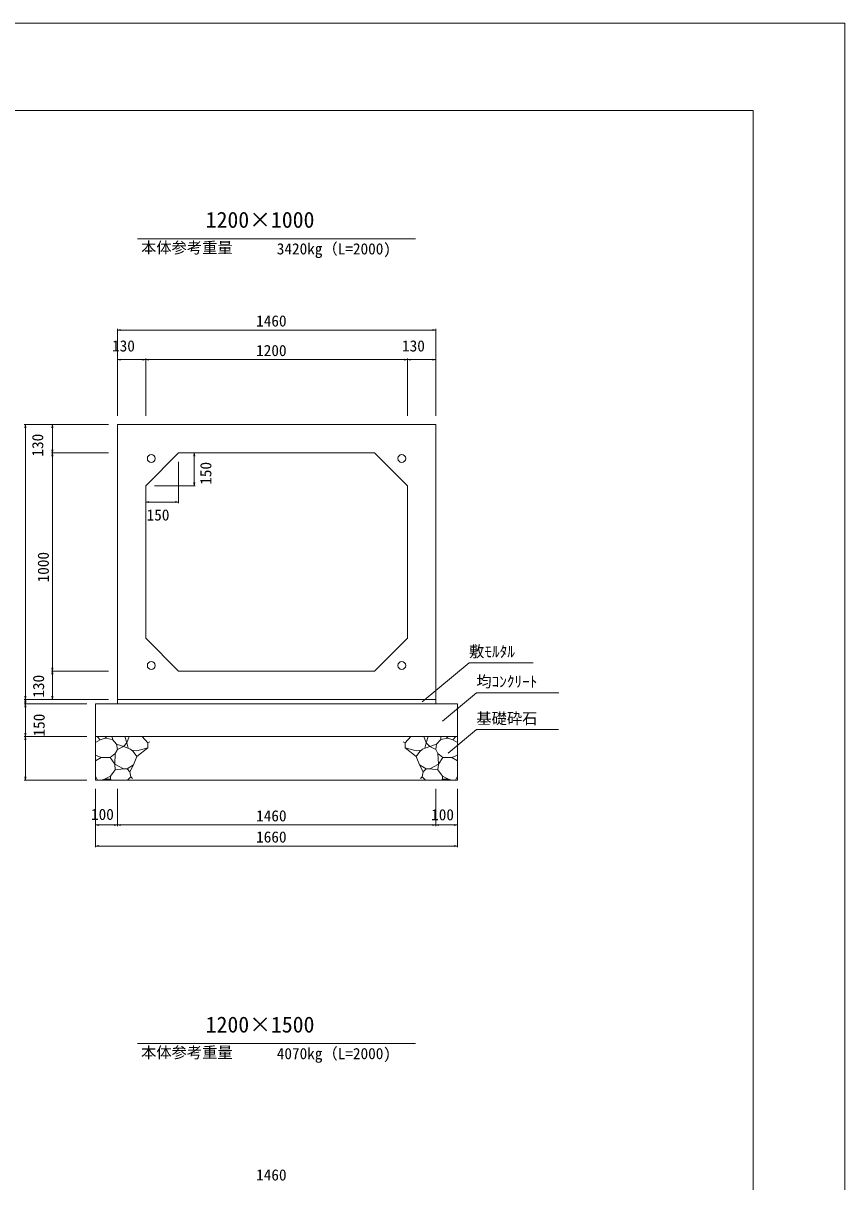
# Model space of a CAD drawing. Units: millimetres on the paper. Extents: x 0 to 841, y 0 to 594.
# Drawn here: x 652.6 to 841, y 328.4 to 594 of the extents above; entities that cross this region are included whole.
import ezdxf
from ezdxf.enums import TextEntityAlignment as Align

# ---------------------------------------------------------------- set-up
doc = ezdxf.new("R2010")
doc.units = ezdxf.units.MM
for name, color, linetype, lineweight in [('D-STR-DIM（寸法）', 7, 'Continuous', 18), ('D-STR-HTXT（旗揚げ）', 4, 'Continuous', 18), ('D-STR-STRn（構造物）', 5, 'Continuous', 18), ('D-STR（構造物外形線）', 1, 'Continuous', 18), ('D-TTL(外枠）', 2, 'Continuous', 18), ('DEFPOINTS_2', 8, 'Continuous', 18)]:
    doc.layers.add(name, color=color, linetype=linetype, lineweight=lineweight)
doc.layers.add('D-STR-TXT（文字）', color=7, linetype='Continuous')
doc.styles.add('ＭＳ ゴシック', font='')
doc.styles.get('ＭＳ ゴシック').set_extended_font_data('MS Gothic')

msp = doc.modelspace()

# ---------------------------------------------------------------- linework, layer by layer
at = {"layer": 'D-STR-DIM（寸法）'}
for p, q in [((674.173, 503.963), (674.173, 523.884)), ((674.173, 523.634), (674.923, 523.759)), ((674.173, 523.634), (674.273, 523.634)), ((674.923, 523.509), (674.173, 523.634)), ((747.073, 523.634), (674.273, 523.634)), ((746.423, 523.759), (747.173, 523.634)), ((747.173, 523.634), (746.423, 523.509)), ((747.173, 523.634), (747.073, 523.634)), ((747.173, 503.963), (747.173, 523.884)), ((674.173, 503.963), (674.173, 517.103)), ((674.173, 516.853), (674.923, 516.978)), ((674.173, 516.853), (674.273, 516.853)), ((674.923, 516.728), (674.173, 516.853)), ((674.273, 516.853), (680.573, 516.853)), ((679.923, 516.978), (680.673, 516.853)), ((680.673, 516.853), (679.923, 516.728)), ((680.673, 516.853), (680.573, 516.853)), ((680.673, 503.963), (680.673, 517.103)), ((680.673, 503.963), (680.673, 517.103)), ((680.673, 516.853), (681.423, 516.978)), ((680.673, 516.853), (680.773, 516.853)), ((681.423, 516.728), (680.673, 516.853)), ((680.773, 516.853), (740.573, 516.853)), ((739.923, 516.978), (740.673, 516.853)), ((740.673, 516.853), (739.923, 516.728)), ((740.673, 516.853), (740.573, 516.853)), ((740.673, 503.963), (740.673, 517.103)), ((740.673, 503.963), (740.673, 517.103)), ((740.673, 516.853), (741.423, 516.978)), ((740.673, 516.853), (740.773, 516.853)), ((741.423, 516.728), (740.673, 516.853)), ((740.773, 516.853), (747.073, 516.853)), ((746.423, 516.978), (747.173, 516.853)), ((747.173, 516.853), (746.423, 516.728)), ((747.173, 516.853), (747.073, 516.853)), ((747.173, 503.963), (747.173, 517.103)), ((672.173, 501.963), (652.837, 501.963)), ((652.962, 501.213), (653.087, 501.963)), ((653.087, 501.963), (653.087, 501.863)), ((653.087, 501.963), (653.212, 501.213)), ((653.087, 501.863), (653.087, 439.063)), ((672.173, 501.963), (659.033, 501.963)), ((659.158, 501.213), (659.283, 501.963)), ((659.283, 501.963), (659.283, 501.863)), ((659.283, 501.963), (659.408, 501.213)), ((659.283, 495.563), (659.283, 501.863)), ((672.173, 495.463), (659.033, 495.463)), ((672.173, 495.463), (659.033, 495.463)), ((659.283, 495.463), (659.158, 496.213)), ((659.158, 494.713), (659.283, 495.463)), ((659.408, 496.213), (659.283, 495.463)), ((659.283, 495.463), (659.283, 495.563)), ((659.283, 495.463), (659.283, 495.363)), ((659.283, 495.463), (659.408, 494.713)), ((659.283, 445.563), (659.283, 495.363)), ((690.173, 495.463), (692.049, 495.463)), ((691.674, 494.713), (691.799, 495.463)), ((691.799, 495.463), (691.799, 495.363)), ((691.799, 495.463), (691.924, 494.713)), ((691.799, 488.063), (691.799, 495.363)), ((688.173, 493.463), (688.173, 483.966)), ((682.673, 487.963), (692.049, 487.963)), ((691.799, 487.963), (691.674, 488.713)), ((691.924, 488.713), (691.799, 487.963)), ((691.799, 487.963), (691.799, 488.063)), ((680.673, 485.963), (680.673, 483.966)), ((680.673, 484.216), (681.423, 484.341)), ((680.673, 484.216), (680.773, 484.216)), ((681.423, 484.091), (680.673, 484.216)), ((688.073, 484.216), (680.773, 484.216)), ((687.423, 484.341), (688.173, 484.216)), ((688.173, 484.216), (687.423, 484.091)), ((688.173, 484.216), (688.073, 484.216)), ((672.173, 445.463), (659.033, 445.463)), ((672.173, 445.463), (659.033, 445.463)), ((659.283, 445.463), (659.158, 446.213)), ((659.158, 444.713), (659.283, 445.463)), ((659.408, 446.213), (659.283, 445.463)), ((659.283, 445.463), (659.283, 445.563)), ((659.283, 445.463), (659.283, 445.363)), ((659.283, 445.463), (659.408, 444.713)), ((659.283, 445.363), (659.283, 439.063)), ((672.173, 438.963), (652.837, 438.963)), ((672.173, 438.963), (652.837, 438.963)), ((653.087, 438.963), (652.962, 439.713)), ((652.962, 438.213), (653.087, 438.963)), ((653.087, 437.963), (652.962, 438.713)), ((653.212, 439.713), (653.087, 438.963)), ((653.087, 438.963), (653.087, 439.063)), ((653.087, 438.963), (653.087, 438.863)), ((653.087, 438.963), (653.212, 438.213)), ((653.087, 438.863), (653.087, 438.063)), ((653.212, 438.713), (653.087, 437.963)), ((672.173, 438.963), (659.033, 438.963)), ((659.283, 438.963), (659.158, 439.713)), ((659.408, 439.713), (659.283, 438.963)), ((659.283, 438.963), (659.283, 439.063)), ((667.173, 437.963), (652.837, 437.963)), ((667.173, 437.963), (652.837, 437.963)), ((652.962, 437.213), (653.087, 437.963)), ((653.087, 437.963), (653.087, 438.063)), ((653.087, 437.963), (653.087, 437.863)), ((653.087, 437.963), (653.212, 437.213)), ((653.087, 437.863), (653.087, 430.563)), ((667.173, 430.463), (652.837, 430.463)), ((667.173, 430.463), (652.837, 430.463)), ((653.087, 430.463), (652.962, 431.213)), ((652.962, 429.713), (653.087, 430.463)), ((653.212, 431.213), (653.087, 430.463)), ((653.087, 430.463), (653.087, 430.563)), ((653.087, 430.463), (653.087, 430.363)), ((653.087, 430.463), (653.212, 429.713)), ((653.087, 430.363), (653.087, 420.563)), ((667.173, 420.463), (652.837, 420.463)), ((653.087, 420.463), (652.962, 421.213)), ((653.212, 421.213), (653.087, 420.463)), ((653.087, 420.463), (653.087, 420.563)), ((669.173, 418.463), (669.173, 405.073)), ((669.173, 418.463), (669.173, 409.926)), ((674.173, 418.463), (674.173, 409.926)), ((674.173, 417.463), (674.173, 409.926)), ((747.177, 418.463), (747.177, 409.926)), ((752.173, 418.463), (752.173, 409.926)), ((752.173, 418.463), (752.173, 405.073)), ((747.177, 416.463), (747.177, 409.926)), ((669.173, 410.176), (669.923, 410.301)), ((669.173, 410.176), (669.273, 410.176)), ((669.923, 410.051), (669.173, 410.176)), ((669.273, 410.176), (674.073, 410.176)), ((673.423, 410.301), (674.173, 410.176)), ((674.173, 410.176), (673.423, 410.051)), ((674.173, 410.176), (674.073, 410.176)), ((674.173, 410.176), (674.923, 410.301)), ((674.173, 410.176), (674.273, 410.176)), ((674.923, 410.051), (674.173, 410.176)), ((674.273, 410.176), (747.077, 410.176)), ((746.427, 410.301), (747.177, 410.176)), ((747.177, 410.176), (746.427, 410.051)), ((747.177, 410.176), (747.077, 410.176)), ((747.177, 410.176), (747.927, 410.301)), ((747.177, 410.176), (747.277, 410.176)), ((747.927, 410.051), (747.177, 410.176)), ((747.277, 410.176), (752.073, 410.176)), ((751.423, 410.301), (752.173, 410.176)), ((752.173, 410.176), (751.423, 410.051)), ((752.173, 410.176), (752.073, 410.176)), ((669.173, 405.323), (669.923, 405.448)), ((669.173, 405.323), (669.273, 405.323)), ((669.923, 405.198), (669.173, 405.323)), ((669.273, 405.323), (752.073, 405.323)), ((751.423, 405.448), (752.173, 405.323)), ((752.173, 405.323), (751.423, 405.198)), ((752.173, 405.323), (752.073, 405.323))]:
    msp.add_line(p, q, dxfattribs=at)
at = {"layer": 'D-STR-HTXT（旗揚げ）'}
for p, q in [((678.781, 544.544), (742.565, 544.544)), ((744.106, 438.365), (754.839, 447.382)), ((769.501, 447.382), (754.839, 447.382)), ((748.699, 433.949), (756.498, 440.502)), ((775.423, 440.502), (756.498, 440.502)), ((750.024, 426.61), (756.498, 432.049)), ((775.361, 432.049), (756.498, 432.049)), ((678.781, 360.036), (742.565, 360.036))]:
    msp.add_line(p, q, dxfattribs=at)
at = {"layer": 'D-STR-STRn（構造物）'}
for p, q in [((674.173, 438.963), (674.173, 437.963)), ((747.173, 438.963), (747.173, 437.963)), ((669.173, 437.963), (752.173, 437.963)), ((669.173, 437.963), (669.173, 420.463)), ((752.173, 437.963), (752.173, 420.463)), ((669.173, 430.463), (752.173, 430.463)), ((670.238, 429.672), (669.574, 430.463)), ((671.408, 430.049), (671.79, 430.463)), ((673.024, 429.789), (672.987, 430.463)), ((675.895, 430.463), (676.349, 429.027)), ((676.349, 429.027), (676.909, 430.463)), ((679.898, 430.463), (681.191, 429.022)), ((741.448, 430.463), (740.156, 429.022)), ((744.997, 429.027), (744.437, 430.463)), ((745.451, 430.463), (744.997, 429.027)), ((748.322, 429.789), (748.359, 430.463)), ((749.939, 430.049), (749.556, 430.463)), ((751.109, 429.672), (751.772, 430.463)), ((670.238, 429.672), (669.173, 429.046)), ((671.408, 430.049), (670.238, 429.672)), ((673.024, 429.789), (671.408, 430.049)), ((673.999, 428.727), (673.024, 429.789)), ((674.176, 427.487), (673.999, 428.727)), ((675.546, 428.194), (673.999, 428.727)), ((674.176, 427.487), (675.546, 428.194)), ((676.349, 429.027), (675.546, 428.194)), ((675.546, 428.194), (677.199, 427.582)), ((676.349, 429.027), (676.662, 427.781)), ((678.628, 427.183), (681.191, 427.84)), ((678.638, 425.899), (681.191, 427.84)), ((681.191, 429.022), (681.628, 429.24)), ((681.191, 429.022), (681.191, 427.84)), ((681.191, 427.84), (681.241, 427.828)), ((740.156, 429.022), (739.718, 429.24)), ((740.156, 427.84), (740.105, 427.828)), ((740.156, 429.022), (740.156, 427.84)), ((742.719, 427.183), (740.156, 427.84)), ((742.708, 425.899), (740.156, 427.84)), ((745.801, 428.194), (744.147, 427.582)), ((744.997, 429.027), (744.684, 427.781)), ((744.997, 429.027), (745.801, 428.194)), ((745.801, 428.194), (747.347, 428.727)), ((747.17, 427.487), (745.801, 428.194)), ((747.17, 427.487), (747.347, 428.727)), ((747.347, 428.727), (748.322, 429.789)), ((748.322, 429.789), (749.939, 430.049)), ((749.939, 430.049), (751.109, 429.672)), ((751.109, 429.672), (752.173, 429.046)), ((670.469, 425.644), (669.173, 426.19)), ((669.173, 424.907), (670.469, 425.644)), ((670.469, 425.644), (672.506, 425.61)), ((672.506, 425.61), (673.706, 426.542)), ((673.564, 424.142), (672.506, 425.61)), ((673.564, 424.142), (673.706, 426.542)), ((673.706, 426.542), (674.176, 427.487)), ((677.199, 427.582), (677.811, 427.001)), ((677.505, 427.292), (678.628, 427.183)), ((677.811, 427.001), (678.638, 425.899)), ((678.638, 425.899), (677.911, 423.956)), ((743.535, 427.001), (742.708, 425.899)), ((742.708, 425.899), (743.436, 423.956)), ((743.841, 427.292), (742.719, 427.183)), ((744.147, 427.582), (743.535, 427.001)), ((747.641, 426.542), (747.17, 427.487)), ((747.783, 424.142), (747.641, 426.542)), ((748.84, 425.61), (747.641, 426.542)), ((747.783, 424.142), (748.84, 425.61)), ((750.877, 425.644), (748.84, 425.61)), ((750.877, 425.644), (752.173, 426.19)), ((752.173, 424.907), (750.877, 425.644)), ((672.591, 421.394), (673.691, 422.789)), ((673.691, 422.789), (673.564, 424.142)), ((673.564, 424.142), (675.55, 423.067)), ((675.55, 423.067), (673.691, 422.789)), ((676.389, 423.004), (675.55, 423.067)), ((677.911, 423.956), (676.389, 423.004)), ((676.389, 423.004), (677.022, 422.355)), ((677.022, 422.355), (677.911, 423.956)), ((744.324, 422.355), (743.436, 423.956)), ((743.436, 423.956), (744.957, 423.004)), ((744.957, 423.004), (744.324, 422.355)), ((744.957, 423.004), (745.796, 423.067)), ((747.783, 424.142), (745.796, 423.067)), ((745.796, 423.067), (747.656, 422.789)), ((747.656, 422.789), (747.783, 424.142)), ((748.755, 421.394), (747.656, 422.789)), ((669.6, 420.463), (669.173, 421.352)), ((669.173, 420.463), (752.173, 420.463)), ((671.227, 420.646), (670.468, 420.463)), ((671.227, 420.646), (672.591, 421.394)), ((672.483, 420.693), (671.227, 420.646)), ((673.008, 420.463), (672.483, 420.693)), ((672.591, 421.394), (672.617, 420.698)), ((676.506, 420.463), (677.26, 421.216)), ((677.26, 421.216), (677.022, 422.355)), ((677.26, 421.216), (677.65, 420.853)), ((744.087, 421.216), (743.697, 420.853)), ((744.087, 421.216), (744.324, 422.355)), ((744.84, 420.463), (744.087, 421.216)), ((748.338, 420.463), (748.863, 420.693)), ((748.755, 421.394), (748.73, 420.698)), ((750.12, 420.646), (748.755, 421.394)), ((748.863, 420.693), (750.12, 420.646)), ((750.12, 420.646), (750.878, 420.463)), ((751.747, 420.463), (752.173, 421.352))]:
    msp.add_line(p, q, dxfattribs=at)
at = {"layer": 'D-STR（構造物外形線）'}
for p, q in [((674.173, 438.963), (674.173, 501.963)), ((674.173, 501.963), (747.173, 501.963)), ((747.173, 501.963), (747.173, 438.963)), ((680.673, 487.963), (688.173, 495.463)), ((688.173, 495.463), (733.173, 495.463)), ((733.173, 495.463), (740.673, 487.963)), ((680.673, 452.963), (680.673, 487.963)), ((740.673, 487.963), (740.673, 452.963)), ((688.173, 445.463), (680.673, 452.963)), ((740.673, 452.963), (733.173, 445.463)), ((733.173, 445.463), (688.173, 445.463)), ((747.173, 438.963), (674.173, 438.963))]:
    msp.add_line(p, q, dxfattribs=at)
for centre in [(681.948, 494.188), (739.398, 494.188), (681.948, 446.738), (739.398, 446.738)]:
    msp.add_circle(centre, 0.9, dxfattribs=at)
at = {"layer": 'D-TTL(外枠）'}
for p in [(25, 574), (820, 20)]:
    msp.add_line(p, (820, 574), dxfattribs=at)
at = {"layer": 'DEFPOINTS_2'}
for p in [(0, 594), (841, 0)]:
    msp.add_line(p, (841, 594), dxfattribs=at)

# ---------------------------------------------------------------- texts
at = {"layer": 'D-STR-DIM（寸法）', "style": 'ＭＳ ゴシック'}
for s, p in [('1460', (705.992, 523.684)), ('130', (672.957, 517.956)), ('130', (739.457, 517.956)), ('1200', (705.992, 516.903)), ('150', (680.879, 479.2)), ('100', (668.129, 410.554)), ('1460', (705.994, 410.226)), ('100', (746.131, 410.47)), ('1660', (705.992, 405.373)), ('1460', (705.992, 327.89))]:
    msp.add_text(s, height=2.566, dxfattribs=at).set_placement(p, align=Align.BOTTOM_LEFT)
for s, p in [('130', (657.946, 494.626)), ('150', (696.497, 488.168)), ('1000', (659.233, 465.781)), ('130', (658.143, 439.352)), ('150', (658.273, 430.448))]:
    msp.add_text(s, height=2.566, rotation=90, dxfattribs=at).set_placement(p, align=Align.BOTTOM_LEFT)
at = {"layer": 'D-STR-TXT（文字）', "style": 'ＭＳ ゴシック'}
for s, height, p in [('1200×1000', 3.666, (694.43, 545.992)), ('本体参考重量', 2.566, (679.612, 540.477)), ('3420kg（L=2000)', 2.566, (710.732, 540.213)), ('敷ﾓﾙﾀﾙ', 2.566, (754.839, 447.882)), ('均ｺﾝｸﾘｰﾄ', 2.566, (756.498, 441.002)), ('基礎砕石', 2.566, (756.498, 432.549)), ('1200×1500', 3.666, (694.43, 361.485)), ('本体参考重量', 2.566, (679.612, 355.97)), ('4070kg（L=2000)', 2.566, (710.732, 355.706))]:
    msp.add_text(s, height=height, dxfattribs=at).set_placement(p, align=Align.BOTTOM_LEFT)

doc.saveas('drawing.dxf')
